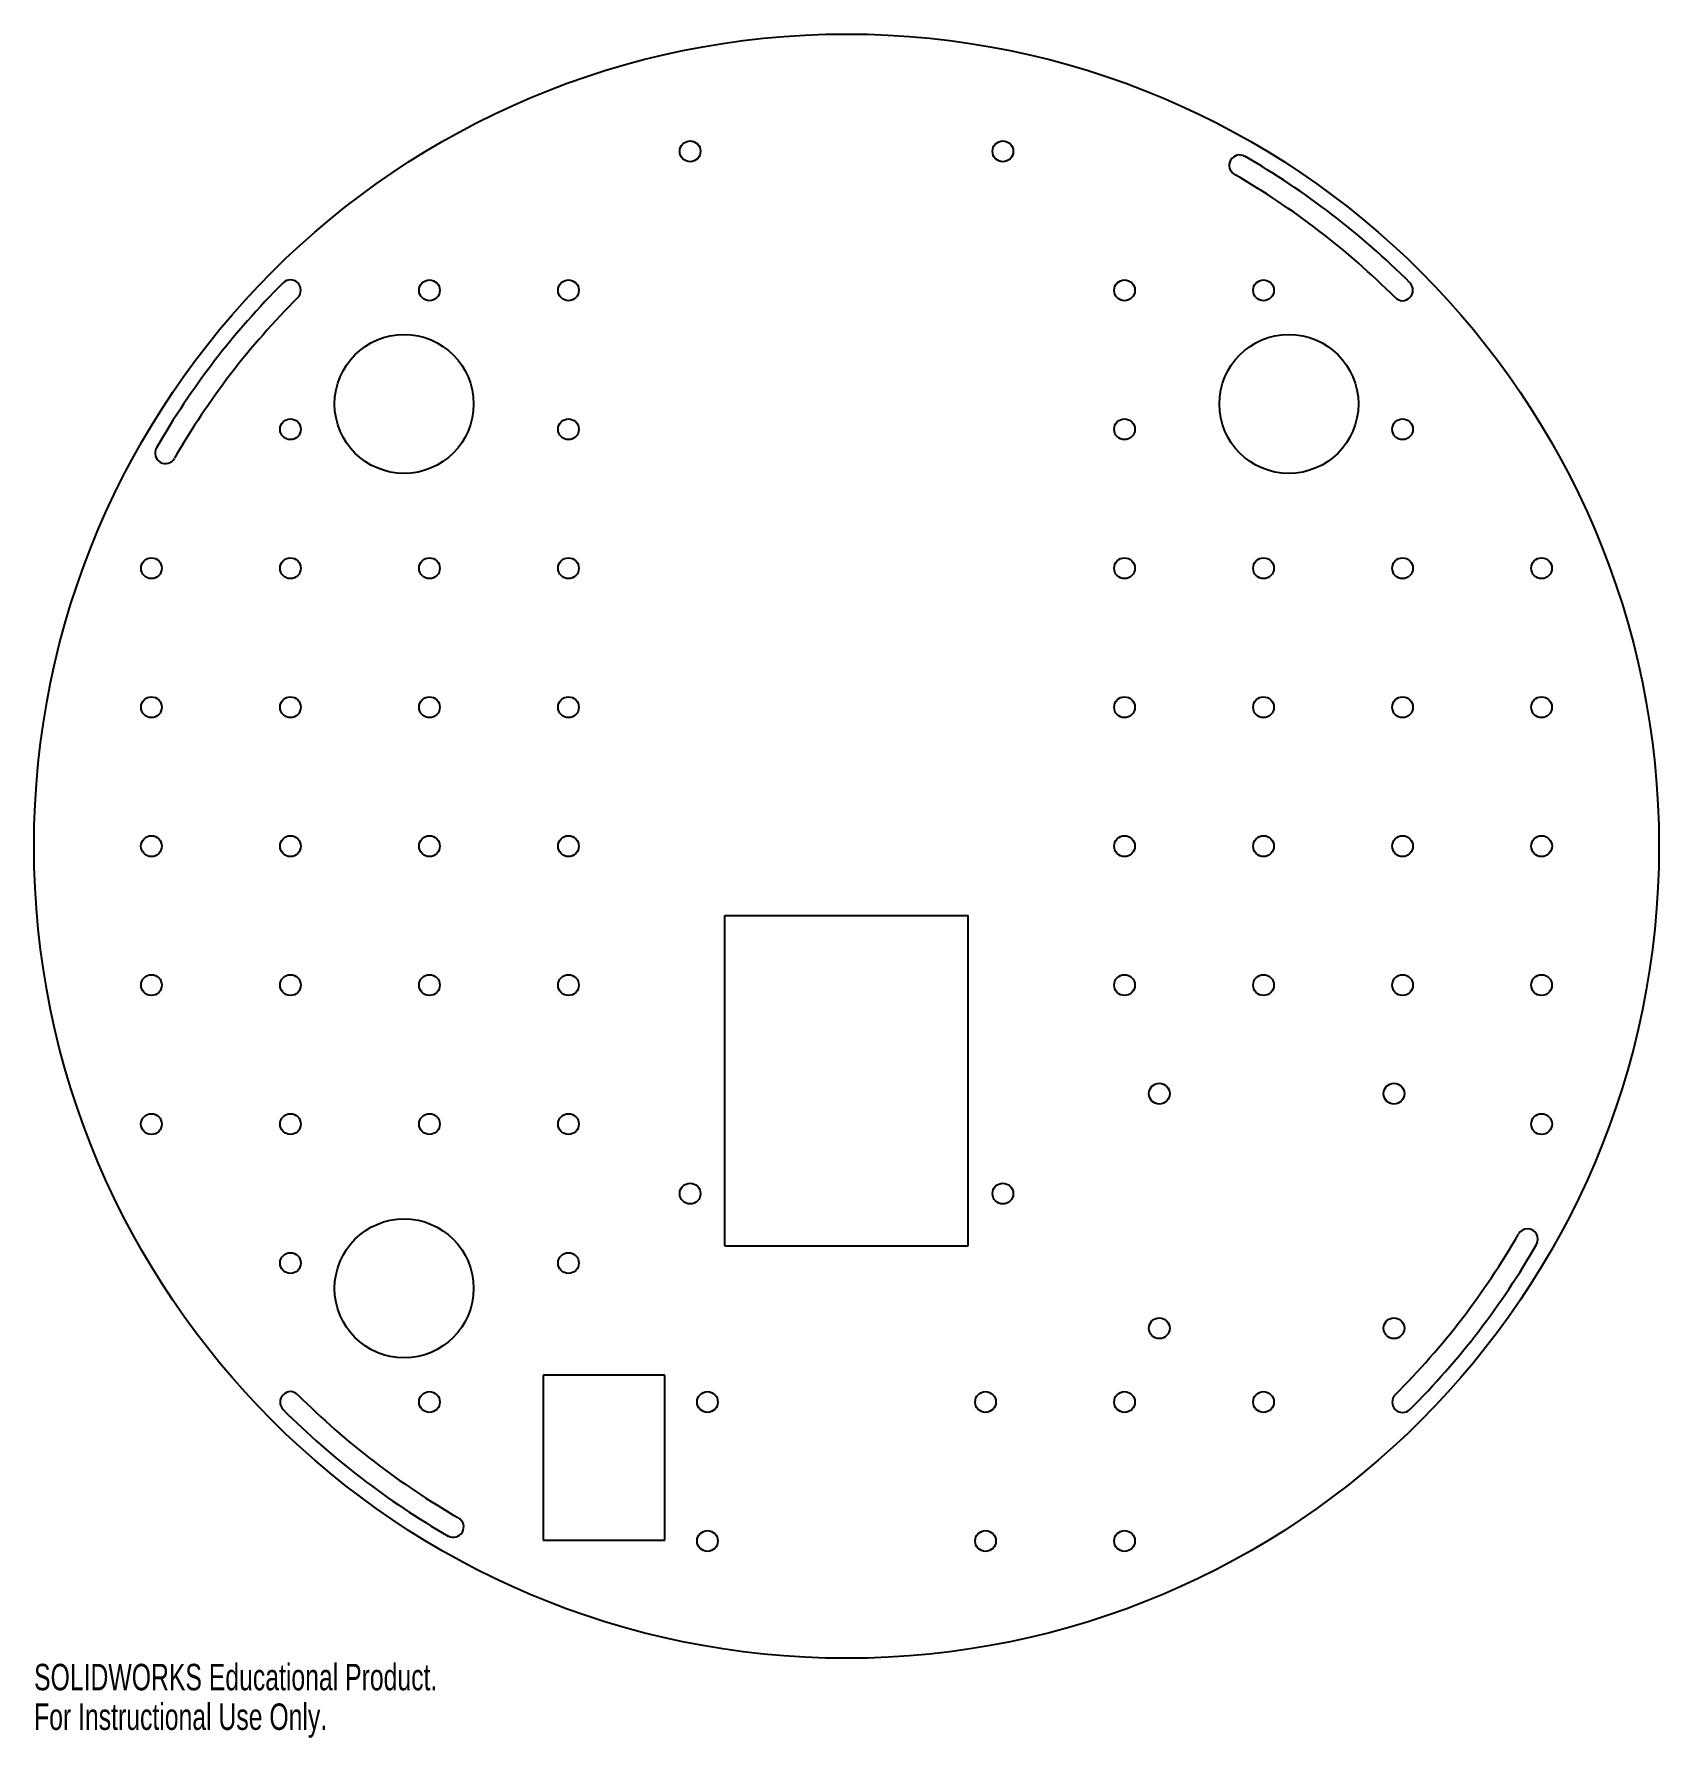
# Model space of a CAD drawing. Header units: inches. Extents: x -5.8 to 5.8, y -6.4 to 5.8.
import ezdxf

# ---------------------------------------------------------------- set-up
doc = ezdxf.new("R2010")
doc.units = ezdxf.units.IN
doc.header["$MEASUREMENT"] = 0
doc.styles.add('SLDTEXTSTYLE0', font='TXT', dxfattribs={"width": 0.7})

msp = doc.modelspace()

# ---------------------------------------------------------------- linework, layer by layer
at = {"color": 7, "linetype": 'Continuous', "lineweight": 25}
for p, q in [((-0.875, -2.875), (-0.875, -0.5)), ((-0.875, -0.5), (0.875, -0.5)), ((0.875, -2.875), (0.875, -0.5)), ((-0.875, -2.875), (0.875, -2.875)), ((-2.182, -3.807), (-2.182, -4.994)), ((-1.307, -3.807), (-2.182, -3.807)), ((-1.307, -4.994), (-1.307, -3.807)), ((-2.182, -4.994), (-1.307, -4.994))]:
    msp.add_line(p, q, dxfattribs=at)
for centre, radius in [((0, 0), 5.844), ((-1.125, 5), 0.0747), ((1.125, 5), 0.0747), ((-3, 4), 0.0747), ((-2, 4), 0.0747), ((2, 4), 0.0747), ((3, 4), 0.0747), ((-3.182, 3.182), 0.5), ((3.182, 3.182), 0.5), ((-4, 3), 0.0747), ((-2, 3), 0.0747), ((2, 3), 0.0747), ((4, 3), 0.0747), ((-5, 2), 0.0747), ((-4, 2), 0.0747), ((-3, 2), 0.0747), ((-2, 2), 0.0747), ((2, 2), 0.0747), ((3, 2), 0.0747), ((4, 2), 0.0747), ((5, 2), 0.0747), ((-5, 1), 0.0747), ((-4, 1), 0.0747), ((-3, 1), 0.0747), ((-2, 1), 0.0747), ((2, 1), 0.0747), ((3, 1), 0.0747), ((4, 1), 0.0747), ((5, 1), 0.0747), ((-5, 0), 0.0748), ((-4, 0), 0.0747), ((-3, 0), 0.0747), ((-2, 0), 0.0747), ((2, 0), 0.0747), ((3, 0), 0.0747), ((4, 0), 0.0747), ((5, 0), 0.0748), ((-5, -1), 0.0747), ((-4, -1), 0.0747), ((-3, -1), 0.0747), ((-2, -1), 0.0747), ((2, -1), 0.0747), ((3, -1), 0.0747), ((4, -1), 0.0747), ((5, -1), 0.0747), ((2.25, -1.781), 0.0747), ((3.938, -1.781), 0.0747), ((-5, -2), 0.0748), ((-4, -2), 0.0747), ((-3, -2), 0.0747), ((-2, -2), 0.0747), ((5, -2), 0.0748), ((-1.125, -2.5), 0.0747), ((1.125, -2.5), 0.0747), ((-3.182, -3.182), 0.5), ((-4, -3), 0.0747), ((-2, -3), 0.0747), ((2.25, -3.469), 0.0747), ((3.938, -3.469), 0.0747), ((-3, -4), 0.0747), ((-1, -4), 0.0747), ((1, -4), 0.0747), ((2, -4), 0.0747), ((3, -4), 0.0747), ((-1, -5), 0.0747), ((1, -5), 0.0747), ((2, -5), 0.0747)]:
    msp.add_circle(centre, radius, dxfattribs=at)
for centre, radius, start, end in [((2.828, 4.899), 0.0748, 60, 240), ((0, 0), 5.732, 45, 60), ((0, 0), 5.582, 45, 60), ((0, 0), 5.732, 135, 150), ((-4, 4), 0.0748, 315, 135), ((4, 4), 0.0747, 225, 45), ((0, 0), 5.582, 135, 150), ((-4.899, 2.828), 0.0747, 150, 330), ((0, 0), 5.582, 315, 330), ((4.899, -2.828), 0.0748, 330, 150), ((0, 0), 5.732, 315, 330), ((-4, -4), 0.0748, 45, 225), ((0, 0), 5.582, 225, 240), ((4, -4), 0.0748, 135, 315), ((0, 0), 5.732, 225, 240), ((-2.828, -4.899), 0.0747, 240, 60)]:
    msp.add_arc(centre, radius, start, end, dxfattribs=at)

# ---------------------------------------------------------------- texts
at = {"color": 7, "linetype": 'Continuous', "char_height": 0.1903, "attachment_point": 1, "style": 'SLDTEXTSTYLE0'}
for s, insert in [('SOLIDWORKS Educational Product.', (-5.844, -5.884)), ('For Instructional Use Only.', (-5.844, -6.169))]:
    msp.add_mtext(s, dxfattribs=dict(at, insert=insert))

doc.saveas('drawing.dxf')
